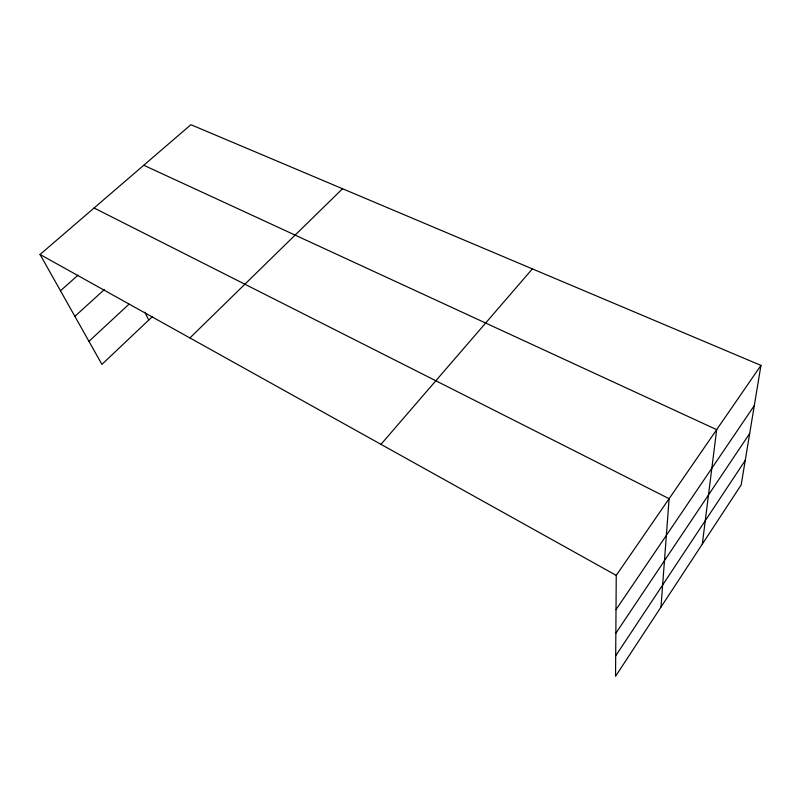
<?xml version="1.0" encoding="UTF-8"?>
<svg xmlns="http://www.w3.org/2000/svg" width="801" height="801" viewBox="0 0 801 801"><rect width="100%" height="100%" fill="white"/><g stroke="black" fill="none" stroke-linecap="round" stroke-linejoin="round"><path stroke-width="1.2" d="M760.95 365.396L616.249 575.378L615.548 676.304L741.185 484.905L760.95 365.396L190.908 124.696L40.05 254.478L101.917 364.385L152.33 316.675M660.985 607.078L669.105 498.683L94.087 207.99M702.327 544.099L716.675 429.656L143.769 165.256M615.689 655.849L745.24 460.385M615.849 633.241L749.686 433.471M616.019 609.651L754.302 405.576M380.976 444.355L532.375 268.876M189.917 337.942L342.548 188.726M88.951 341.346L129.041 304.14M74.873 316.345L104.46 289.481M60.475 290.763L77.987 275.214M40.05 254.478L616.249 575.378M144.901 312.24L148.726 320.09"/></g></svg>
